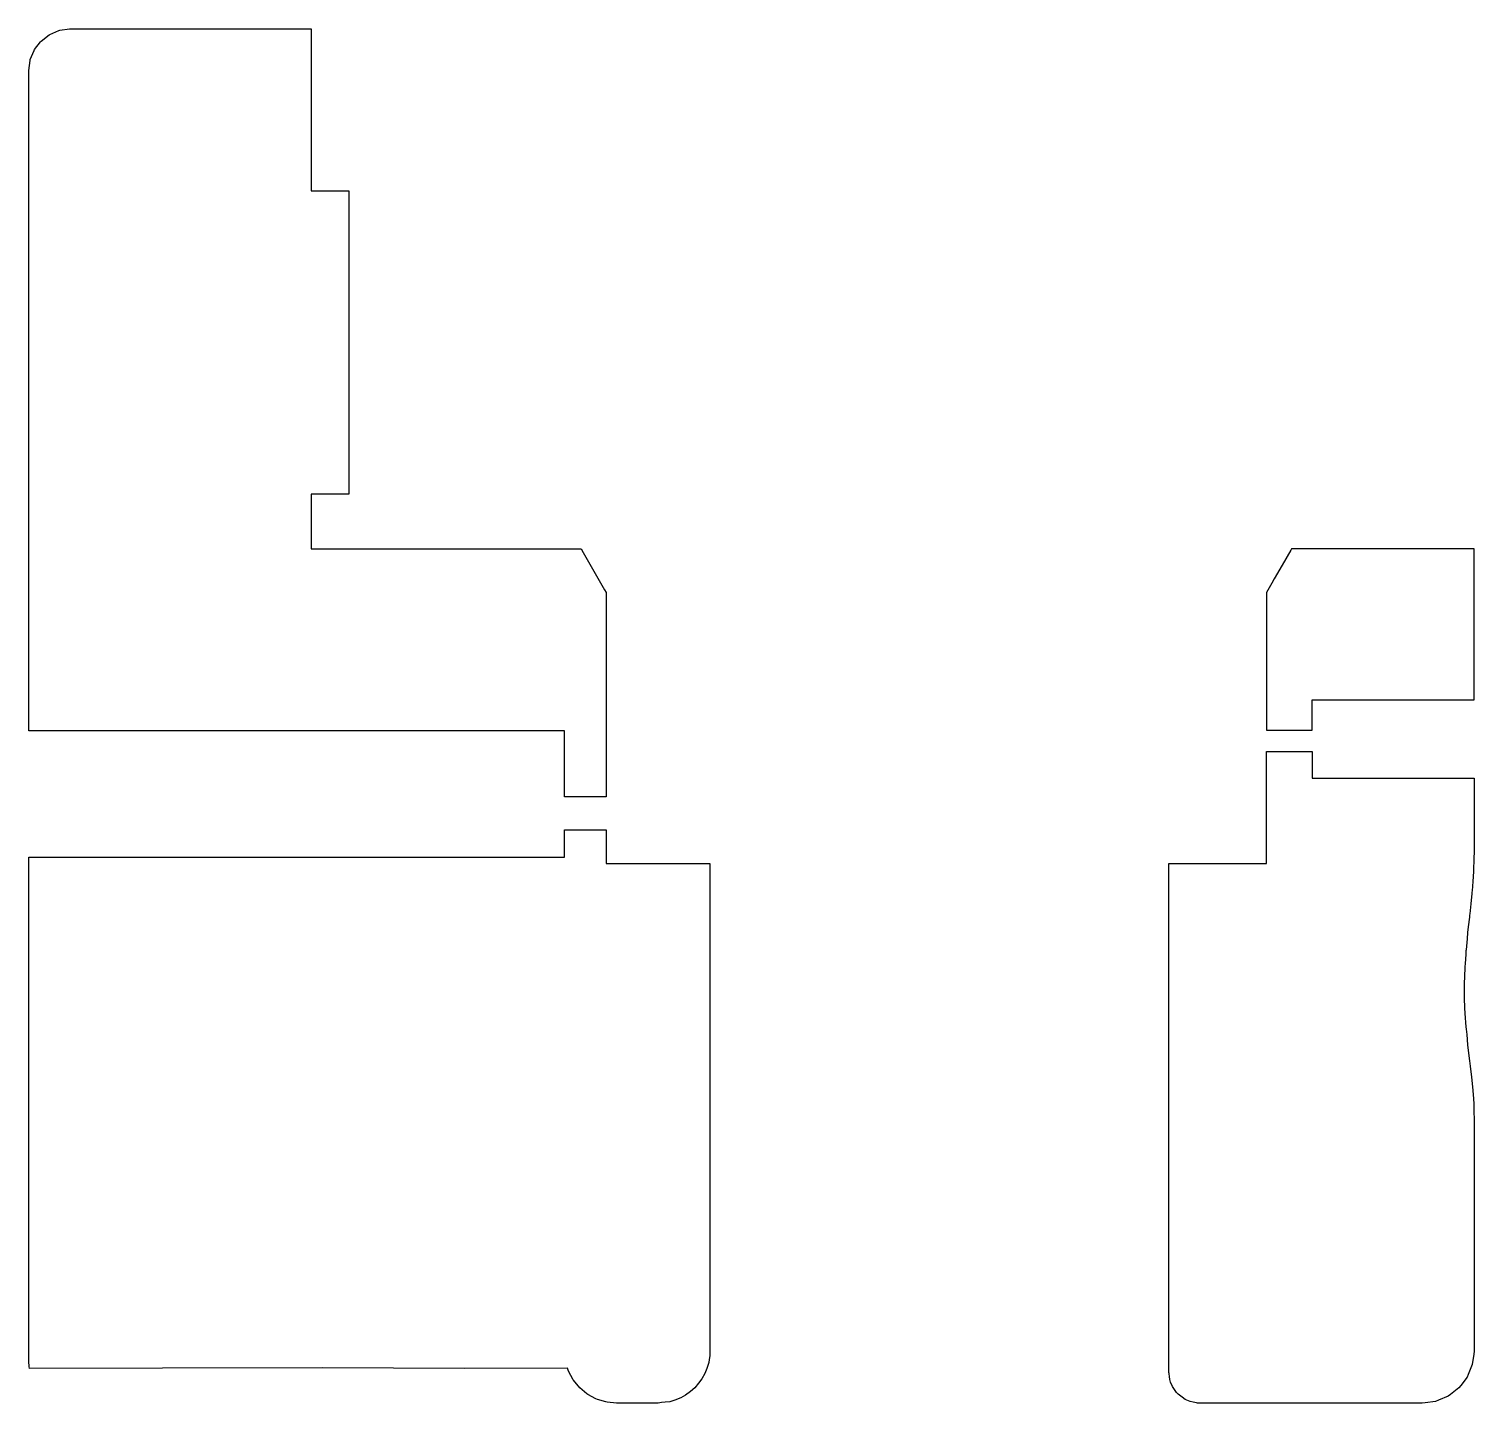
# Model space of a CAD drawing. Header units: metres. Extents: x 2.4 to 72, y -16 to 50.2.
import ezdxf

# ---------------------------------------------------------------- set-up
doc = ezdxf.new("R2010")
doc.units = ezdxf.units.M

msp = doc.modelspace()

# ---------------------------------------------------------------- linework, layer by layer
for p, q in [((3.4, 49.932), (3.845, 50.117)), ((3.845, 50.117), (3.882, 50.132)), ((3.882, 50.132), (4.36, 50.195)), ((4.36, 50.195), (4.4, 50.2)), ((4.4, 50.2), (5.54, 50.2)), ((5.54, 50.2), (5.658, 50.2)), ((5.658, 50.2), (5.817, 50.2)), ((5.817, 50.2), (6.018, 50.2)), ((6.018, 50.2), (6.253, 50.2)), ((6.253, 50.2), (6.499, 50.2)), ((6.499, 50.2), (6.711, 50.2)), ((6.711, 50.2), (12.209, 50.2)), ((12.209, 50.2), (12.261, 50.2)), ((12.261, 50.2), (12.349, 50.2)), ((12.349, 50.2), (12.452, 50.2)), ((12.452, 50.2), (12.551, 50.2)), ((12.551, 50.2), (12.633, 50.2)), ((12.633, 50.2), (13.097, 50.2)), ((13.097, 50.2), (13.184, 50.2)), ((13.184, 50.2), (13.246, 50.2)), ((13.246, 50.2), (15.052, 50.2)), ((15.052, 50.2), (15.138, 50.2)), ((15.138, 50.2), (16, 50.2)), ((16, 50.2), (16, 45.6)), ((2.668, 49.2), (2.961, 49.582)), ((2.961, 49.582), (2.986, 49.614)), ((2.986, 49.614), (3.368, 49.908)), ((3.368, 49.908), (3.4, 49.932)), ((2.468, 48.718), (2.653, 49.163)), ((2.653, 49.163), (2.668, 49.2)), ((2.4, 48.2), (2.463, 48.678)), ((2.4, 47.97), (2.4, 48.2)), ((2.463, 48.678), (2.468, 48.718)), ((2.4, 43.821), (2.4, 47.97)), ((16, 45.6), (16, 45.2)), ((16, 45.2), (16, 43.917)), ((16, 43.917), (16, 43.856)), ((16, 43.856), (16, 42.5)), ((2.4, 43.406), (2.4, 43.821)), ((2.4, 43.304), (2.4, 43.406)), ((2.4, 43.2), (2.4, 43.304)), ((2.4, 42.806), (2.4, 43.2)), ((2.4, 42.702), (2.4, 42.806)), ((2.4, 40.997), (2.4, 42.702)), ((16, 42.5), (16, 42.494)), ((16, 42.494), (16, 42.399)), ((16, 42.494), (16, 42.494)), ((16, 42.399), (16.124, 42.399)), ((16.124, 42.399), (17.8, 42.399)), ((17.8, 42.399), (17.8, 41.327)), ((17.8, 41.327), (17.8, 40.555)), ((2.4, 40.645), (2.4, 40.997)), ((2.4, 40.352), (2.4, 40.645)), ((17.8, 40.555), (17.8, 40.116)), ((2.4, 40.132), (2.4, 40.352)), ((2.4, 35.941), (2.4, 40.132)), ((17.8, 40.116), (17.8, 27.782)), ((2.4, 35.755), (2.4, 35.941)), ((2.4, 35.622), (2.4, 35.755)), ((2.4, 33.82), (2.4, 35.622)), ((2.4, 28.724), (2.4, 33.82)), ((2.4, 24.5), (2.4, 28.724)), ((16.584, 27.782), (16, 27.782)), ((16, 27.782), (16, 25.488)), ((17.4, 27.782), (16.584, 27.782)), ((17.8, 27.782), (17.4, 27.782)), ((16, 25.488), (16, 25.292)), ((16, 25.292), (16, 25.2)), ((16, 25.2), (16, 25.159)), ((16, 25.159), (16, 25.148)), ((16, 25.148), (17.59, 25.148)), ((17.59, 25.148), (19.17, 25.148)), ((19.17, 25.148), (29, 25.148)), ((29, 25.148), (29.097, 24.978)), ((63.17, 25.096), (62.755, 24.372)), ((63.2, 25.148), (63.17, 25.096)), ((63.583, 25.148), (63.2, 25.148)), ((72, 25.148), (63.583, 25.148)), ((72, 24.498), (72, 25.148)), ((2.4, 16.387), (2.4, 24.5)), ((29.097, 24.978), (30.128, 23.182)), ((62.755, 24.372), (62.373, 23.706)), ((72, 19.195), (72, 24.498)), ((72, 24.498), (72, 24.498)), ((62.373, 23.706), (62.253, 23.497)), ((30.128, 23.182), (30.2, 23.056)), ((30.2, 23.056), (30.2, 15.593)), ((62.253, 23.497), (62, 23.056)), ((62, 23.056), (62, 19.649)), ((62, 19.649), (62, 17.114)), ((72, 17.886), (72, 19.195)), ((64.2, 17.311), (64.2, 17.886)), ((64.2, 17.886), (68.864, 17.886)), ((68.864, 17.886), (72, 17.886)), ((62, 17.114), (62, 16.414)), ((64.2, 16.737), (64.2, 17.311)), ((64.2, 16.414), (64.2, 16.737)), ((11.889, 16.387), (2.4, 16.387)), ((16.214, 16.387), (11.889, 16.387)), ((28.2, 16.387), (16.214, 16.387)), ((28.2, 15.607), (28.2, 16.387)), ((62, 16.414), (62.23, 16.414)), ((62.23, 16.414), (64.2, 16.414)), ((28.2, 14.503), (28.2, 15.607)), ((30.2, 15.593), (30.2, 14.503)), ((62, 14.912), (62, 15.384)), ((62, 15.384), (64.071, 15.384)), ((64.071, 15.384), (64.2, 15.384)), ((64.2, 15.384), (64.2, 15.04)), ((62, 14.435), (62, 14.912)), ((64.2, 15.04), (64.2, 14.664)), ((64.2, 14.664), (64.2, 14.412)), ((28.2, 13.212), (28.2, 14.503)), ((30.2, 14.503), (30.2, 13.212)), ((62, 10), (62, 14.435)), ((64.2, 14.412), (64.2, 14.107)), ((64.2, 14.107), (67.383, 14.101)), ((67.383, 14.101), (72, 14.109)), ((72, 14.109), (72, 13.438)), ((72, 13.438), (72, 11.621)), ((29.892, 13.212), (28.2, 13.212)), ((30.2, 13.212), (29.892, 13.212)), ((28.2, 11.012), (28.2, 11.614)), ((28.2, 11.614), (29.229, 11.614)), ((29.229, 11.614), (30.2, 11.614)), ((30.2, 11.614), (30.2, 11.534)), ((30.2, 11.534), (30.2, 11.533)), ((30.2, 11.533), (30.2, 10.188)), ((72, 11.621), (72, 11.048)), ((28.2, 10.635), (28.2, 11.012)), ((28.2, 10.3), (28.2, 10.635)), ((72, 10.632), (71.988, 10.176)), ((72, 11.048), (72, 10.632)), ((2.4, 10.035), (2.4, 10.3)), ((2.4, 10.3), (7.41, 10.3)), ((2.4, -12.707), (2.4, 10.035)), ((7.41, 10.3), (28.2, 10.3)), ((30.2, 10.188), (30.2, 10)), ((30.2, 10), (34.653, 10)), ((34.653, 10), (35.2, 10)), ((35.2, 10), (35.2, 9.563)), ((57.3, 9.249), (57.3, 10)), ((57.3, 10), (59.676, 10)), ((59.676, 10), (62, 10)), ((71.988, 10.176), (71.976, 9.723)), ((35.2, 9.563), (35.2, 6.994)), ((57.3, 8.743), (57.3, 9.249)), ((71.933, 9.13), (71.901, 8.677)), ((71.967, 9.61), (71.933, 9.13)), ((71.972, 9.671), (71.967, 9.61)), ((71.967, 9.61), (71.967, 9.61)), ((71.976, 9.723), (71.972, 9.671)), ((57.3, 8.089), (57.3, 8.743)), ((71.885, 8.545), (71.835, 8.051)), ((71.893, 8.607), (71.885, 8.545)), ((71.901, 8.677), (71.893, 8.607)), ((57.3, 7.315), (57.3, 8.089)), ((71.835, 8.051), (71.787, 7.574)), ((35.2, 6.994), (35.2, 6.202)), ((35.2, 6.994), (35.2, 6.994)), ((57.3, 6.491), (57.3, 7.315)), ((71.774, 7.417), (71.718, 6.941)), ((71.782, 7.513), (71.774, 7.417)), ((71.787, 7.574), (71.782, 7.513)), ((57.3, 5.729), (57.3, 6.491)), ((71.659, 6.365), (71.613, 5.833)), ((71.687, 6.676), (71.659, 6.365)), ((71.718, 6.941), (71.687, 6.676)), ((35.2, 6.202), (35.2, 5.26)), ((57.3, 5.139), (57.3, 5.729)), ((71.602, 5.632), (71.564, 5.164)), ((71.61, 5.785), (71.602, 5.632)), ((71.613, 5.833), (71.61, 5.785)), ((35.2, 5.26), (35.2, 4.231)), ((57.3, -4.989), (57.3, 5.139)), ((71.554, 5.031), (71.533, 4.51)), ((71.564, 5.164), (71.554, 5.031)), ((35.2, 4.231), (35.2, 3.231)), ((71.533, 4.51), (71.524, 4.258)), ((71.524, 4.258), (71.524, 3.81)), ((71.524, 3.81), (71.525, 3.505)), ((71.525, 3.505), (71.544, 3.034)), ((35.2, 3.231), (35.2, 2.409)), ((71.544, 3.034), (71.556, 2.761)), ((35.2, 2.409), (35.2, -7.425)), ((71.556, 2.761), (71.606, 2.13)), ((71.606, 2.13), (71.615, 2.017)), ((71.615, 2.017), (71.645, 1.762)), ((71.645, 1.762), (71.689, 1.265)), ((71.689, 1.265), (71.736, 0.857)), ((71.736, 0.857), (71.779, 0.496)), ((71.779, 0.496), (71.815, 0.236)), ((71.815, 0.236), (71.869, -0.302)), ((71.869, -0.302), (71.923, -0.77)), ((71.923, -0.77), (71.948, -1.138)), ((71.948, -1.138), (71.982, -1.571)), ((71.982, -1.571), (71.994, -2.028)), ((71.994, -2.028), (72, -2.25)), ((72, -2.25), (72, -4.13)), ((72, -4.13), (72, -6.026)), ((57.3, -6.101), (57.3, -4.989)), ((57.3, -7.272), (57.3, -6.101)), ((72, -6.026), (72, -7.435)), ((35.2, -7.425), (35.2, -8.238)), ((57.3, -8.365), (57.3, -7.272)), ((72, -7.435), (72, -8.497)), ((35.2, -8.238), (35.2, -9.165)), ((57.3, -9.303), (57.3, -8.365)), ((72, -8.497), (72, -9.31)), ((35.2, -9.165), (35.2, -10.076)), ((57.3, -10.062), (57.3, -9.303)), ((72, -9.31), (72, -9.941)), ((35.2, -10.076), (35.2, -10.88)), ((57.3, -10.651), (57.3, -10.062)), ((72, -9.941), (72, -10.434)), ((72, -10.434), (72, -10.825)), ((35.2, -10.88), (35.2, -11.533)), ((57.3, -11.093), (57.3, -10.651)), ((57.3, -11.413), (57.3, -11.093)), ((72, -10.825), (72, -11.385)), ((35.2, -11.533), (35.2, -12.032)), ((57.3, -11.658), (57.3, -11.413)), ((57.3, -11.89), (57.3, -11.658)), ((72, -11.385), (72, -11.748)), ((72, -11.748), (72, -11.987)), ((35.2, -12.032), (35.2, -12.392)), ((35.2, -12.392), (35.2, -12.64)), ((57.3, -12.112), (57.3, -11.89)), ((57.3, -14.177), (57.3, -12.112)), ((72, -11.987), (72, -12.031)), ((72, -12.031), (72, -13.5)), ((2.4, -12.767), (2.4, -12.707)), ((2.4, -13.184), (2.4, -12.767)), ((2.4, -13.447), (2.4, -13.184)), ((35.2, -12.64), (35.2, -12.798)), ((35.2, -12.798), (35.2, -12.887)), ((35.2, -12.887), (35.2, -13.5)), ((2.4, -13.45), (2.4, -13.447)), ((2.4, -13.966), (2.4, -13.45)), ((35.161, -13.892), (35.138, -14.047)), ((35.189, -13.718), (35.161, -13.892)), ((35.2, -13.5), (35.189, -13.718)), ((71.981, -13.642), (71.915, -14.147)), ((72, -13.5), (71.981, -13.642)), ((2.4, -14), (2.4, -13.966)), ((2.414, -14.236), (2.4, -14)), ((2.4, -14), (2.4, -14)), ((2.415, -14.238), (2.414, -14.236)), ((2.431, -14.331), (2.415, -14.238)), ((8.841, -14.323), (2.431, -14.331)), ((16.55, -14.293), (8.841, -14.323)), ((23.361, -14.325), (16.55, -14.293)), ((28.346, -14.31), (23.361, -14.325)), ((28.39, -14.455), (28.346, -14.31)), ((28.391, -14.458), (28.39, -14.455)), ((28.619, -14.885), (28.391, -14.458)), ((34.955, -14.569), (34.813, -14.833)), ((35.05, -14.339), (34.955, -14.569)), ((35.138, -14.047), (35.05, -14.339)), ((57.3, -14.462), (57.3, -14.177)), ((57.3, -14.5), (57.3, -14.462)), ((57.304, -14.537), (57.3, -14.5)), ((57.307, -14.557), (57.304, -14.537)), ((57.312, -14.59), (57.307, -14.557)), ((57.328, -14.715), (57.312, -14.59)), ((71.915, -14.147), (71.72, -14.618)), ((28.63, -14.899), (28.619, -14.885)), ((28.932, -15.268), (28.63, -14.899)), ((29.277, -15.55), (28.932, -15.268)), ((34.468, -15.268), (34.259, -15.439)), ((34.654, -15.04), (34.468, -15.268)), ((34.813, -14.833), (34.654, -15.04)), ((57.344, -14.86), (57.328, -14.715)), ((57.386, -14.984), (57.344, -14.86)), ((57.473, -15.196), (57.386, -14.984)), ((57.532, -15.298), (57.473, -15.196)), ((57.675, -15.485), (57.532, -15.298)), ((71.268, -15.268), (70.863, -15.578)), ((71.355, -15.154), (71.268, -15.268)), ((71.665, -14.75), (71.355, -15.154)), ((71.72, -14.618), (71.665, -14.75)), ((29.324, -15.587), (29.277, -15.55)), ((29.706, -15.791), (29.324, -15.587)), ((29.782, -15.823), (29.706, -15.791)), ((30.186, -15.946), (29.782, -15.823)), ((30.251, -15.956), (30.186, -15.946)), ((30.7, -16), (30.251, -15.956)), ((30.875, -16), (30.7, -16)), ((32.7, -16), (30.875, -16)), ((32.787, -15.991), (32.7, -16)), ((32.87, -15.978), (32.787, -15.991)), ((33.04, -15.955), (32.87, -15.978)), ((33.268, -15.933), (33.04, -15.955)), ((33.51, -15.86), (33.268, -15.933)), ((33.796, -15.741), (33.51, -15.86)), ((34.027, -15.617), (33.796, -15.741)), ((34.259, -15.439), (34.027, -15.617)), ((57.743, -15.564), (57.675, -15.485)), ((57.935, -15.711), (57.743, -15.564)), ((58.088, -15.819), (57.935, -15.711)), ((58.323, -15.916), (58.088, -15.819)), ((58.477, -15.962), (58.323, -15.916)), ((58.546, -15.975), (58.477, -15.962)), ((58.626, -15.99), (58.546, -15.975)), ((58.677, -15.995), (58.626, -15.99)), ((58.728, -15.998), (58.677, -15.995)), ((58.738, -15.999), (58.728, -15.998)), ((58.79, -16), (58.738, -15.999)), ((58.8, -16), (58.79, -16)), ((60.685, -16), (58.8, -16)), ((69.5, -16), (60.685, -16)), ((69.642, -15.981), (69.5, -16)), ((70.147, -15.915), (69.642, -15.981)), ((70.279, -15.86), (70.147, -15.915)), ((70.75, -15.665), (70.279, -15.86)), ((70.863, -15.578), (70.75, -15.665))]:
    msp.add_line(p, q)

doc.saveas('drawing.dxf')
